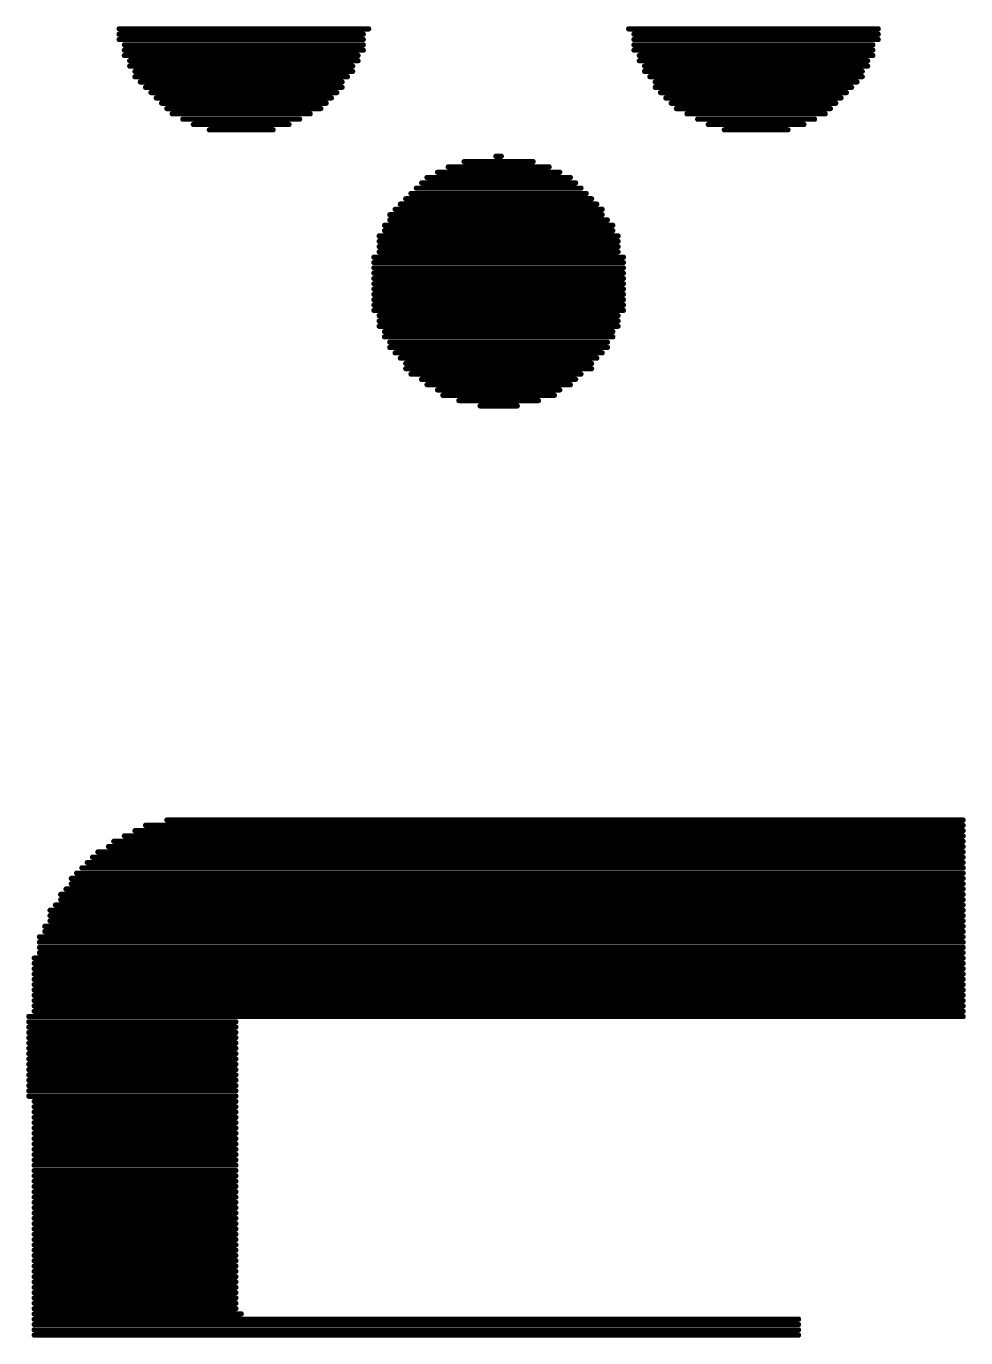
# Model space of a CAD drawing. Header units: millimetres. Extents: x 45 to 209, y 90 to 189.
# Drawn here: x 136.505 to 137.629, y 97.35 to 98.918 of the extents above; entities that cross this region are included whole.
import ezdxf

# ---------------------------------------------------------------- set-up
doc = ezdxf.new("R2010")
doc.units = ezdxf.units.MM
doc.layers.add('TopOverlay', color=2, linetype='Continuous')

# ---------------------------------------------------------------- blocks, each defined once
blk = doc.blocks.new('5394DE47_A0E8_4329_8464_7791B7C19310_63')
at = {"layer": 'TopOverlay', "const_width": 0.00635}
for points in [[(2.8971, 4.7596), (3.1956, 4.7596)], [(2.8971, 4.7532), (3.1892, 4.7532)], [(3.5067, 4.7596), (3.8052, 4.7596)], [(3.5131, 4.7532), (3.8052, 4.7532)], [(2.8971, 4.7469), (3.1892, 4.7469)], [(2.9035, 4.7405), (3.1892, 4.7405)], [(2.9035, 4.7342), (3.1892, 4.7342)], [(3.5131, 4.7469), (3.8052, 4.7469)], [(3.5131, 4.7405), (3.7988, 4.7405)], [(3.5131, 4.7342), (3.7988, 4.7342)], [(2.9035, 4.7278), (3.1829, 4.7278)], [(2.9098, 4.7215), (3.1829, 4.7215)], [(3.5194, 4.7278), (3.7988, 4.7278)], [(3.5194, 4.7215), (3.7925, 4.7215)], [(2.9098, 4.7151), (3.1765, 4.7151)], [(2.9162, 4.7088), (3.1765, 4.7088)], [(2.9162, 4.7024), (3.1702, 4.7024)], [(3.5258, 4.7151), (3.7925, 4.7151)], [(3.5258, 4.7088), (3.7861, 4.7088)], [(3.5321, 4.7024), (3.7861, 4.7024)], [(2.9225, 4.6961), (3.1638, 4.6961)], [(2.9289, 4.6897), (3.1638, 4.6897)], [(3.5385, 4.6961), (3.7798, 4.6961)], [(3.5385, 4.6897), (3.7734, 4.6897)], [(2.9352, 4.6834), (3.1575, 4.6834)], [(2.9416, 4.677), (3.1511, 4.677)], [(3.5448, 4.6834), (3.7671, 4.6834)], [(3.5512, 4.677), (3.7607, 4.677)], [(2.9479, 4.6707), (3.1448, 4.6707)], [(2.9543, 4.6643), (3.1384, 4.6643)], [(2.9606, 4.658), (3.1257, 4.658)], [(3.5575, 4.6707), (3.7544, 4.6707)], [(3.5639, 4.6643), (3.748, 4.6643)], [(3.5766, 4.658), (3.7417, 4.658)], [(2.9733, 4.6516), (3.113, 4.6516)], [(2.986, 4.6453), (3.1003, 4.6453)], [(3.5893, 4.6516), (3.729, 4.6516)], [(3.602, 4.6453), (3.7163, 4.6453)], [(3.0051, 4.6389), (3.0813, 4.6389)], [(3.621, 4.6389), (3.6972, 4.6389)], [(3.2908, 4.5945), (3.4115, 4.5945)], [(3.3099, 4.6008), (3.3924, 4.6008)], [(3.348, 4.6072), (3.3543, 4.6072)], [(3.2654, 4.5818), (3.4369, 4.5818)], [(3.2781, 4.5881), (3.4242, 4.5881)], [(3.2464, 4.5627), (3.4559, 4.5627)], [(3.2527, 4.5691), (3.4496, 4.5691)], [(3.2591, 4.5754), (3.4432, 4.5754)], [(3.2337, 4.55), (3.4686, 4.55)], [(3.24, 4.5564), (3.4623, 4.5564)], [(3.221, 4.5373), (3.475, 4.5373)], [(3.221, 4.531), (3.4813, 4.531)], [(3.2273, 4.5437), (3.475, 4.5437)], [(3.2146, 4.5246), (3.4877, 4.5246)], [(3.2146, 4.5183), (3.4877, 4.5183)], [(3.2083, 4.5119), (3.494, 4.5119)], [(3.2083, 4.5056), (3.494, 4.5056)], [(3.2083, 4.4992), (3.494, 4.4992)], [(3.2019, 4.4865), (3.5004, 4.4865)], [(3.2083, 4.4929), (3.494, 4.4929)], [(3.2019, 4.4802), (3.5004, 4.4802)], [(3.2019, 4.4738), (3.5004, 4.4738)], [(3.2019, 4.4675), (3.5004, 4.4675)], [(3.2019, 4.4611), (3.5004, 4.4611)], [(3.2019, 4.4548), (3.5004, 4.4548)], [(3.2019, 4.4484), (3.5004, 4.4484)], [(3.2019, 4.4421), (3.5004, 4.4421)], [(3.2019, 4.4357), (3.5004, 4.4357)], [(3.2019, 4.4294), (3.5004, 4.4294)], [(3.2019, 4.423), (3.5004, 4.423)], [(3.2083, 4.4167), (3.494, 4.4167)], [(3.2083, 4.4103), (3.494, 4.4103)], [(3.2083, 4.404), (3.494, 4.404)], [(3.2146, 4.3976), (3.4877, 4.3976)], [(3.2146, 4.3913), (3.4877, 4.3913)], [(3.221, 4.3849), (3.4813, 4.3849)], [(3.221, 4.3786), (3.4813, 4.3786)], [(3.2273, 4.3722), (3.475, 4.3722)], [(3.2337, 4.3659), (3.4686, 4.3659)], [(3.24, 4.3595), (3.4623, 4.3595)], [(3.24, 4.3532), (3.4623, 4.3532)], [(3.2464, 4.3468), (3.4496, 4.3468)], [(3.2591, 4.3405), (3.4432, 4.3405)], [(3.2654, 4.3341), (3.4369, 4.3341)], [(3.2781, 4.3278), (3.4242, 4.3278)], [(3.2845, 4.3214), (3.4178, 4.3214)], [(3.3035, 4.3151), (3.3988, 4.3151)], [(3.3289, 4.3087), (3.3734, 4.3087)], [(2.9543, 3.8134), (3.9068, 3.8134)], [(2.9035, 3.7944), (3.9068, 3.7944)], [(2.9162, 3.8007), (3.9068, 3.8007)], [(2.9289, 3.8071), (3.9068, 3.8071)], [(2.8844, 3.7817), (3.9068, 3.7817)], [(2.8908, 3.788), (3.9068, 3.788)], [(2.859, 3.7626), (3.9068, 3.7626)], [(2.8654, 3.769), (3.9068, 3.769)], [(2.8717, 3.7753), (3.9068, 3.7753)], [(2.8463, 3.7499), (3.9068, 3.7499)], [(2.8527, 3.7563), (3.9068, 3.7563)], [(2.8336, 3.7309), (3.9068, 3.7309)], [(2.84, 3.7436), (3.9068, 3.7436)], [(2.84, 3.7372), (3.9068, 3.7372)], [(2.8273, 3.7245), (3.9068, 3.7245)], [(2.8273, 3.7182), (3.9068, 3.7182)], [(2.8146, 3.7055), (3.9068, 3.7055)], [(2.8146, 3.6991), (3.9068, 3.6991)], [(2.8209, 3.7118), (3.9068, 3.7118)], [(2.8082, 3.6864), (3.9068, 3.6864)], [(2.8146, 3.6928), (3.9068, 3.6928)], [(2.8019, 3.6737), (3.9068, 3.6737)], [(2.8019, 3.6674), (3.9068, 3.6674)], [(2.8082, 3.6801), (3.9068, 3.6801)], [(2.8019, 3.661), (3.9068, 3.661)], [(2.8019, 3.6547), (3.9068, 3.6547)], [(2.7955, 3.6483), (3.9068, 3.6483)], [(2.7955, 3.642), (3.9068, 3.642)], [(2.7955, 3.6356), (3.9068, 3.6356)], [(2.7955, 3.6293), (3.9068, 3.6293)], [(2.7955, 3.6229), (3.9068, 3.6229)], [(2.7955, 3.6166), (3.9068, 3.6166)], [(2.7955, 3.6102), (3.9068, 3.6102)], [(2.7955, 3.6039), (3.9068, 3.6039)], [(2.7955, 3.5975), (3.9068, 3.5975)], [(2.7955, 3.5912), (3.9068, 3.5912)], [(2.7892, 3.5785), (3.9068, 3.5785)], [(2.7955, 3.5848), (3.9068, 3.5848)], [(2.7892, 3.5721), (3.0368, 3.5721)], [(2.7892, 3.5658), (3.0368, 3.5658)], [(2.7892, 3.5594), (3.0368, 3.5594)], [(2.7892, 3.5531), (3.0368, 3.5531)], [(2.7892, 3.5467), (3.0368, 3.5467)], [(2.7892, 3.5404), (3.0368, 3.5404)], [(2.7892, 3.534), (3.0368, 3.534)], [(2.7892, 3.5277), (3.0368, 3.5277)], [(2.7892, 3.5213), (3.0368, 3.5213)], [(2.7892, 3.515), (3.0368, 3.515)], [(2.7892, 3.5086), (3.0368, 3.5086)], [(2.7892, 3.5023), (3.0368, 3.5023)], [(2.7892, 3.4959), (3.0368, 3.4959)], [(2.7892, 3.4896), (3.0368, 3.4896)], [(2.7892, 3.4832), (3.0368, 3.4832)], [(2.7955, 3.4769), (3.0368, 3.4769)], [(2.7955, 3.4705), (3.0368, 3.4705)], [(2.7955, 3.4642), (3.0368, 3.4642)], [(2.7955, 3.4578), (3.0368, 3.4578)], [(2.7955, 3.4515), (3.0368, 3.4515)], [(2.7955, 3.4451), (3.0368, 3.4451)], [(2.7955, 3.4388), (3.0368, 3.4388)], [(2.7955, 3.4324), (3.0368, 3.4324)], [(2.7955, 3.4261), (3.0368, 3.4261)], [(2.7955, 3.4197), (3.0368, 3.4197)], [(2.7955, 3.4134), (3.0368, 3.4134)], [(2.7955, 3.407), (3.0368, 3.407)], [(2.7955, 3.4007), (3.0368, 3.4007)], [(2.7955, 3.3943), (3.0368, 3.3943)], [(2.7955, 3.388), (3.0368, 3.388)], [(2.7955, 3.3816), (3.0368, 3.3816)], [(2.7955, 3.3753), (3.0368, 3.3753)], [(2.7955, 3.3689), (3.0368, 3.3689)], [(2.7955, 3.3626), (3.0368, 3.3626)], [(2.7955, 3.3562), (3.0368, 3.3562)], [(2.7955, 3.3499), (3.0368, 3.3499)], [(2.7955, 3.3435), (3.0368, 3.3435)], [(2.7955, 3.3372), (3.0368, 3.3372)], [(2.7955, 3.3308), (3.0368, 3.3308)], [(2.7955, 3.3245), (3.0368, 3.3245)], [(2.7955, 3.3181), (3.0368, 3.3181)], [(2.7955, 3.3118), (3.0368, 3.3118)], [(2.7955, 3.3054), (3.0368, 3.3054)], [(2.7955, 3.2991), (3.0368, 3.2991)], [(2.7955, 3.2927), (3.0368, 3.2927)], [(2.7955, 3.2864), (3.0368, 3.2864)], [(2.7955, 3.28), (3.0368, 3.28)], [(2.7955, 3.2737), (3.0368, 3.2737)], [(2.7955, 3.2673), (3.0368, 3.2673)], [(2.7955, 3.261), (3.0368, 3.261)], [(2.7955, 3.2546), (3.0368, 3.2546)], [(2.7955, 3.2483), (3.0368, 3.2483)], [(2.7955, 3.2419), (3.0368, 3.2419)], [(2.7955, 3.2356), (3.0368, 3.2356)], [(2.7955, 3.2292), (3.0368, 3.2292)], [(2.7955, 3.2229), (3.0432, 3.2229)], [(2.7955, 3.2165), (3.7099, 3.2165)], [(2.7955, 3.2102), (3.7099, 3.2102)], [(2.7955, 3.2038), (3.7099, 3.2038)], [(2.7955, 3.1975), (3.7099, 3.1975)]]:
    blk.add_lwpolyline(points, dxfattribs=at)
at = {"layer": 'TopOverlay', "const_width": 0.00317}
for points in [[(2.8956, 4.7596, 1), (2.8987, 4.7596, 1)], [(2.8956, 4.7532, 1), (2.8987, 4.7532, 1)], [(3.1877, 4.7532, 1), (3.1908, 4.7532, 1)], [(3.194, 4.7596, 1), (3.1972, 4.7596, 1)], [(3.5052, 4.7596, 1), (3.5083, 4.7596, 1)], [(3.5115, 4.7532, 1), (3.5147, 4.7532, 1)], [(3.8036, 4.7596, 1), (3.8068, 4.7596, 1)], [(3.8036, 4.7532, 1), (3.8068, 4.7532, 1)], [(2.8956, 4.7469, 1), (2.8987, 4.7469, 1)], [(2.9019, 4.7405, 1), (2.9051, 4.7405, 1)], [(2.9019, 4.7342, 1), (2.9051, 4.7342, 1)], [(3.1877, 4.7469, 1), (3.1908, 4.7469, 1)], [(3.1877, 4.7405, 1), (3.1908, 4.7405, 1)], [(3.1877, 4.7342, 1), (3.1908, 4.7342, 1)], [(3.5115, 4.7469, 1), (3.5147, 4.7469, 1)], [(3.5115, 4.7405, 1), (3.5147, 4.7405, 1)], [(3.5115, 4.7342, 1), (3.5147, 4.7342, 1)], [(3.7973, 4.7405, 1), (3.8004, 4.7405, 1)], [(3.7973, 4.7342, 1), (3.8004, 4.7342, 1)], [(3.8036, 4.7469, 1), (3.8068, 4.7469, 1)], [(2.9019, 4.7278, 1), (2.9051, 4.7278, 1)], [(2.9083, 4.7215, 1), (2.9114, 4.7215, 1)], [(3.1813, 4.7278, 1), (3.1845, 4.7278, 1)], [(3.1813, 4.7215, 1), (3.1845, 4.7215, 1)], [(3.5179, 4.7278, 1), (3.521, 4.7278, 1)], [(3.5179, 4.7215, 1), (3.521, 4.7215, 1)], [(3.7909, 4.7215, 1), (3.7941, 4.7215, 1)], [(3.7973, 4.7278, 1), (3.8004, 4.7278, 1)], [(2.9083, 4.7151, 1), (2.9114, 4.7151, 1)], [(2.9146, 4.7088, 1), (2.9178, 4.7088, 1)], [(2.9146, 4.7024, 1), (2.9178, 4.7024, 1)], [(3.1686, 4.7024, 1), (3.1718, 4.7024, 1)], [(3.175, 4.7151, 1), (3.1781, 4.7151, 1)], [(3.175, 4.7088, 1), (3.1781, 4.7088, 1)], [(3.5242, 4.7151, 1), (3.5274, 4.7151, 1)], [(3.5242, 4.7088, 1), (3.5274, 4.7088, 1)], [(3.5306, 4.7024, 1), (3.5337, 4.7024, 1)], [(3.7846, 4.7088, 1), (3.7877, 4.7088, 1)], [(3.7846, 4.7024, 1), (3.7877, 4.7024, 1)], [(3.7909, 4.7151, 1), (3.7941, 4.7151, 1)], [(2.921, 4.6961, 1), (2.9241, 4.6961, 1)], [(2.9273, 4.6897, 1), (2.9305, 4.6897, 1)], [(3.1623, 4.6961, 1), (3.1654, 4.6961, 1)], [(3.1623, 4.6897, 1), (3.1654, 4.6897, 1)], [(3.5369, 4.6961, 1), (3.5401, 4.6961, 1)], [(3.5369, 4.6897, 1), (3.5401, 4.6897, 1)], [(3.7719, 4.6897, 1), (3.775, 4.6897, 1)], [(3.7782, 4.6961, 1), (3.7814, 4.6961, 1)], [(2.9337, 4.6834, 1), (2.9368, 4.6834, 1)], [(2.94, 4.677, 1), (2.9432, 4.677, 1)], [(3.1496, 4.677, 1), (3.1527, 4.677, 1)], [(3.1559, 4.6834, 1), (3.1591, 4.6834, 1)], [(3.5433, 4.6834, 1), (3.5464, 4.6834, 1)], [(3.5496, 4.677, 1), (3.5528, 4.677, 1)], [(3.7592, 4.677, 1), (3.7623, 4.677, 1)], [(3.7655, 4.6834, 1), (3.7687, 4.6834, 1)], [(2.9464, 4.6707, 1), (2.9495, 4.6707, 1)], [(2.9527, 4.6643, 1), (2.9559, 4.6643, 1)], [(2.9591, 4.658, 1), (2.9622, 4.658, 1)], [(3.1242, 4.658, 1), (3.1273, 4.658, 1)], [(3.1369, 4.6643, 1), (3.14, 4.6643, 1)], [(3.1432, 4.6707, 1), (3.1464, 4.6707, 1)], [(3.556, 4.6707, 1), (3.5591, 4.6707, 1)], [(3.5623, 4.6643, 1), (3.5655, 4.6643, 1)], [(3.575, 4.658, 1), (3.5782, 4.658, 1)], [(3.7401, 4.658, 1), (3.7433, 4.658, 1)], [(3.7465, 4.6643, 1), (3.7496, 4.6643, 1)], [(3.7528, 4.6707, 1), (3.756, 4.6707, 1)], [(2.9718, 4.6516, 1), (2.9749, 4.6516, 1)], [(2.9845, 4.6453, 1), (2.9876, 4.6453, 1)], [(3.0988, 4.6453, 1), (3.1019, 4.6453, 1)], [(3.1115, 4.6516, 1), (3.1146, 4.6516, 1)], [(3.5877, 4.6516, 1), (3.5909, 4.6516, 1)], [(3.6004, 4.6453, 1), (3.6036, 4.6453, 1)], [(3.7147, 4.6453, 1), (3.7179, 4.6453, 1)], [(3.7274, 4.6516, 1), (3.7306, 4.6516, 1)], [(3.0035, 4.6389, 1), (3.0067, 4.6389, 1)], [(3.0797, 4.6389, 1), (3.0829, 4.6389, 1)], [(3.6195, 4.6389, 1), (3.6226, 4.6389, 1)], [(3.6957, 4.6389, 1), (3.6988, 4.6389, 1)], [(3.2893, 4.5945, 1), (3.2924, 4.5945, 1)], [(3.3083, 4.6008, 1), (3.3115, 4.6008, 1)], [(3.3464, 4.6072, 1), (3.3496, 4.6072, 1)], [(3.3528, 4.6072, 1), (3.3559, 4.6072, 1)], [(3.3909, 4.6008, 1), (3.394, 4.6008, 1)], [(3.4099, 4.5945, 1), (3.4131, 4.5945, 1)], [(3.2639, 4.5818, 1), (3.267, 4.5818, 1)], [(3.2766, 4.5881, 1), (3.2797, 4.5881, 1)], [(3.4226, 4.5881, 1), (3.4258, 4.5881, 1)], [(3.4353, 4.5818, 1), (3.4385, 4.5818, 1)], [(3.2448, 4.5627, 1), (3.248, 4.5627, 1)], [(3.2512, 4.5691, 1), (3.2543, 4.5691, 1)], [(3.2575, 4.5754, 1), (3.2607, 4.5754, 1)], [(3.4417, 4.5754, 1), (3.4448, 4.5754, 1)], [(3.448, 4.5691, 1), (3.4512, 4.5691, 1)], [(3.4544, 4.5627, 1), (3.4575, 4.5627, 1)], [(3.2321, 4.55, 1), (3.2353, 4.55, 1)], [(3.2385, 4.5564, 1), (3.2416, 4.5564, 1)], [(3.4607, 4.5564, 1), (3.4639, 4.5564, 1)], [(3.4671, 4.55, 1), (3.4702, 4.55, 1)], [(3.2194, 4.5373, 1), (3.2226, 4.5373, 1)], [(3.2194, 4.531, 1), (3.2226, 4.531, 1)], [(3.2258, 4.5437, 1), (3.2289, 4.5437, 1)], [(3.4734, 4.5437, 1), (3.4766, 4.5437, 1)], [(3.4734, 4.5373, 1), (3.4766, 4.5373, 1)], [(3.4798, 4.531, 1), (3.4829, 4.531, 1)], [(3.2131, 4.5246, 1), (3.2162, 4.5246, 1)], [(3.2131, 4.5183, 1), (3.2162, 4.5183, 1)], [(3.4861, 4.5246, 1), (3.4893, 4.5246, 1)], [(3.4861, 4.5183, 1), (3.4893, 4.5183, 1)], [(3.2067, 4.5119, 1), (3.2099, 4.5119, 1)], [(3.2067, 4.5056, 1), (3.2099, 4.5056, 1)], [(3.2067, 4.4992, 1), (3.2099, 4.4992, 1)], [(3.4925, 4.5119, 1), (3.4956, 4.5119, 1)], [(3.4925, 4.5056, 1), (3.4956, 4.5056, 1)], [(3.4925, 4.4992, 1), (3.4956, 4.4992, 1)], [(3.2004, 4.4865, 1), (3.2035, 4.4865, 1)], [(3.2067, 4.4929, 1), (3.2099, 4.4929, 1)], [(3.4925, 4.4929, 1), (3.4956, 4.4929, 1)], [(3.4988, 4.4865, 1), (3.502, 4.4865, 1)], [(3.2004, 4.4802, 1), (3.2035, 4.4802, 1)], [(3.2004, 4.4738, 1), (3.2035, 4.4738, 1)], [(3.2004, 4.4675, 1), (3.2035, 4.4675, 1)], [(3.4988, 4.4802, 1), (3.502, 4.4802, 1)], [(3.4988, 4.4738, 1), (3.502, 4.4738, 1)], [(3.4988, 4.4675, 1), (3.502, 4.4675, 1)], [(3.2004, 4.4611, 1), (3.2035, 4.4611, 1)], [(3.2004, 4.4548, 1), (3.2035, 4.4548, 1)], [(3.4988, 4.4611, 1), (3.502, 4.4611, 1)], [(3.4988, 4.4548, 1), (3.502, 4.4548, 1)], [(3.2004, 4.4484, 1), (3.2035, 4.4484, 1)], [(3.2004, 4.4421, 1), (3.2035, 4.4421, 1)], [(3.2004, 4.4357, 1), (3.2035, 4.4357, 1)], [(3.4988, 4.4484, 1), (3.502, 4.4484, 1)], [(3.4988, 4.4421, 1), (3.502, 4.4421, 1)], [(3.4988, 4.4357, 1), (3.502, 4.4357, 1)], [(3.2004, 4.4294, 1), (3.2035, 4.4294, 1)], [(3.2004, 4.423, 1), (3.2035, 4.423, 1)], [(3.4988, 4.4294, 1), (3.502, 4.4294, 1)], [(3.4988, 4.423, 1), (3.502, 4.423, 1)], [(3.2067, 4.4167, 1), (3.2099, 4.4167, 1)], [(3.2067, 4.4103, 1), (3.2099, 4.4103, 1)], [(3.4925, 4.4167, 1), (3.4956, 4.4167, 1)], [(3.4925, 4.4103, 1), (3.4956, 4.4103, 1)], [(3.2067, 4.404, 1), (3.2099, 4.404, 1)], [(3.2131, 4.3976, 1), (3.2162, 4.3976, 1)], [(3.2131, 4.3913, 1), (3.2162, 4.3913, 1)], [(3.4861, 4.3976, 1), (3.4893, 4.3976, 1)], [(3.4861, 4.3913, 1), (3.4893, 4.3913, 1)], [(3.4925, 4.404, 1), (3.4956, 4.404, 1)], [(3.2194, 4.3849, 1), (3.2226, 4.3849, 1)], [(3.2194, 4.3786, 1), (3.2226, 4.3786, 1)], [(3.4798, 4.3849, 1), (3.4829, 4.3849, 1)], [(3.4798, 4.3786, 1), (3.4829, 4.3786, 1)], [(3.2258, 4.3722, 1), (3.2289, 4.3722, 1)], [(3.2321, 4.3659, 1), (3.2353, 4.3659, 1)], [(3.2385, 4.3595, 1), (3.2416, 4.3595, 1)], [(3.4607, 4.3595, 1), (3.4639, 4.3595, 1)], [(3.4671, 4.3659, 1), (3.4702, 4.3659, 1)], [(3.4734, 4.3722, 1), (3.4766, 4.3722, 1)], [(3.2385, 4.3532, 1), (3.2416, 4.3532, 1)], [(3.2448, 4.3468, 1), (3.248, 4.3468, 1)], [(3.448, 4.3468, 1), (3.4512, 4.3468, 1)], [(3.4607, 4.3532, 1), (3.4639, 4.3532, 1)], [(3.2575, 4.3405, 1), (3.2607, 4.3405, 1)], [(3.2639, 4.3341, 1), (3.267, 4.3341, 1)], [(3.2766, 4.3278, 1), (3.2797, 4.3278, 1)], [(3.4226, 4.3278, 1), (3.4258, 4.3278, 1)], [(3.4353, 4.3341, 1), (3.4385, 4.3341, 1)], [(3.4417, 4.3405, 1), (3.4448, 4.3405, 1)], [(3.2829, 4.3214, 1), (3.2861, 4.3214, 1)], [(3.302, 4.3151, 1), (3.3051, 4.3151, 1)], [(3.3972, 4.3151, 1), (3.4004, 4.3151, 1)], [(3.4163, 4.3214, 1), (3.4194, 4.3214, 1)], [(3.3274, 4.3087, 1), (3.3305, 4.3087, 1)], [(3.3718, 4.3087, 1), (3.375, 4.3087, 1)], [(2.9527, 3.8134, 1), (2.9559, 3.8134, 1)], [(3.9052, 3.8134, 1), (3.9084, 3.8134, 1)], [(2.9019, 3.7944, 1), (2.9051, 3.7944, 1)], [(2.9146, 3.8007, 1), (2.9178, 3.8007, 1)], [(2.9273, 3.8071, 1), (2.9305, 3.8071, 1)], [(3.9052, 3.8071, 1), (3.9084, 3.8071, 1)], [(3.9052, 3.8007, 1), (3.9084, 3.8007, 1)], [(3.9052, 3.7944, 1), (3.9084, 3.7944, 1)], [(2.8829, 3.7817, 1), (2.886, 3.7817, 1)], [(2.8892, 3.788, 1), (2.8924, 3.788, 1)], [(3.9052, 3.788, 1), (3.9084, 3.788, 1)], [(3.9052, 3.7817, 1), (3.9084, 3.7817, 1)], [(2.8575, 3.7626, 1), (2.8606, 3.7626, 1)], [(2.8638, 3.769, 1), (2.867, 3.769, 1)], [(2.8702, 3.7753, 1), (2.8733, 3.7753, 1)], [(3.9052, 3.7753, 1), (3.9084, 3.7753, 1)], [(3.9052, 3.769, 1), (3.9084, 3.769, 1)], [(3.9052, 3.7626, 1), (3.9084, 3.7626, 1)], [(2.8448, 3.7499, 1), (2.8479, 3.7499, 1)], [(2.8511, 3.7563, 1), (2.8543, 3.7563, 1)], [(3.9052, 3.7563, 1), (3.9084, 3.7563, 1)], [(3.9052, 3.7499, 1), (3.9084, 3.7499, 1)], [(2.8321, 3.7309, 1), (2.8352, 3.7309, 1)], [(2.8384, 3.7436, 1), (2.8416, 3.7436, 1)], [(2.8384, 3.7372, 1), (2.8416, 3.7372, 1)], [(3.9052, 3.7436, 1), (3.9084, 3.7436, 1)], [(3.9052, 3.7372, 1), (3.9084, 3.7372, 1)], [(3.9052, 3.7309, 1), (3.9084, 3.7309, 1)], [(2.8257, 3.7245, 1), (2.8289, 3.7245, 1)], [(2.8257, 3.7182, 1), (2.8289, 3.7182, 1)], [(3.9052, 3.7245, 1), (3.9084, 3.7245, 1)], [(3.9052, 3.7182, 1), (3.9084, 3.7182, 1)], [(2.813, 3.7055, 1), (2.8162, 3.7055, 1)], [(2.813, 3.6991, 1), (2.8162, 3.6991, 1)], [(2.8194, 3.7118, 1), (2.8225, 3.7118, 1)], [(3.9052, 3.7118, 1), (3.9084, 3.7118, 1)], [(3.9052, 3.7055, 1), (3.9084, 3.7055, 1)], [(3.9052, 3.6991, 1), (3.9084, 3.6991, 1)], [(2.8067, 3.6864, 1), (2.8098, 3.6864, 1)], [(2.813, 3.6928, 1), (2.8162, 3.6928, 1)], [(3.9052, 3.6928, 1), (3.9084, 3.6928, 1)], [(3.9052, 3.6864, 1), (3.9084, 3.6864, 1)], [(2.8003, 3.6737, 1), (2.8035, 3.6737, 1)], [(2.8003, 3.6674, 1), (2.8035, 3.6674, 1)], [(2.8067, 3.6801, 1), (2.8098, 3.6801, 1)], [(3.9052, 3.6801, 1), (3.9084, 3.6801, 1)], [(3.9052, 3.6737, 1), (3.9084, 3.6737, 1)], [(3.9052, 3.6674, 1), (3.9084, 3.6674, 1)], [(2.8003, 3.661, 1), (2.8035, 3.661, 1)], [(2.8003, 3.6547, 1), (2.8035, 3.6547, 1)], [(3.9052, 3.661, 1), (3.9084, 3.661, 1)], [(3.9052, 3.6547, 1), (3.9084, 3.6547, 1)], [(2.794, 3.6483, 1), (2.7971, 3.6483, 1)], [(2.794, 3.642, 1), (2.7971, 3.642, 1)], [(3.9052, 3.6483, 1), (3.9084, 3.6483, 1)], [(3.9052, 3.642, 1), (3.9084, 3.642, 1)], [(2.794, 3.6356, 1), (2.7971, 3.6356, 1)], [(2.794, 3.6293, 1), (2.7971, 3.6293, 1)], [(2.794, 3.6229, 1), (2.7971, 3.6229, 1)], [(3.9052, 3.6356, 1), (3.9084, 3.6356, 1)], [(3.9052, 3.6293, 1), (3.9084, 3.6293, 1)], [(3.9052, 3.6229, 1), (3.9084, 3.6229, 1)], [(2.794, 3.6166, 1), (2.7971, 3.6166, 1)], [(2.794, 3.6102, 1), (2.7971, 3.6102, 1)], [(3.9052, 3.6166, 1), (3.9084, 3.6166, 1)], [(3.9052, 3.6102, 1), (3.9084, 3.6102, 1)], [(2.794, 3.6039, 1), (2.7971, 3.6039, 1)], [(2.794, 3.5975, 1), (2.7971, 3.5975, 1)], [(2.794, 3.5912, 1), (2.7971, 3.5912, 1)], [(3.9052, 3.6039, 1), (3.9084, 3.6039, 1)], [(3.9052, 3.5975, 1), (3.9084, 3.5975, 1)], [(3.9052, 3.5912, 1), (3.9084, 3.5912, 1)], [(2.7876, 3.5785, 1), (2.7908, 3.5785, 1)], [(2.794, 3.5848, 1), (2.7971, 3.5848, 1)], [(3.9052, 3.5848, 1), (3.9084, 3.5848, 1)], [(3.9052, 3.5785, 1), (3.9084, 3.5785, 1)], [(2.7876, 3.5721, 1), (2.7908, 3.5721, 1)], [(2.7876, 3.5658, 1), (2.7908, 3.5658, 1)], [(2.7876, 3.5594, 1), (2.7908, 3.5594, 1)], [(3.0353, 3.5721, 1), (3.0384, 3.5721, 1)], [(3.0353, 3.5658, 1), (3.0384, 3.5658, 1)], [(3.0353, 3.5594, 1), (3.0384, 3.5594, 1)], [(2.7876, 3.5531, 1), (2.7908, 3.5531, 1)], [(2.7876, 3.5467, 1), (2.7908, 3.5467, 1)], [(3.0353, 3.5531, 1), (3.0384, 3.5531, 1)], [(3.0353, 3.5467, 1), (3.0384, 3.5467, 1)], [(2.7876, 3.5404, 1), (2.7908, 3.5404, 1)], [(2.7876, 3.534, 1), (2.7908, 3.534, 1)], [(2.7876, 3.5277, 1), (2.7908, 3.5277, 1)], [(3.0353, 3.5404, 1), (3.0384, 3.5404, 1)], [(3.0353, 3.534, 1), (3.0384, 3.534, 1)], [(3.0353, 3.5277, 1), (3.0384, 3.5277, 1)], [(2.7876, 3.5213, 1), (2.7908, 3.5213, 1)], [(2.7876, 3.515, 1), (2.7908, 3.515, 1)], [(3.0353, 3.5213, 1), (3.0384, 3.5213, 1)], [(3.0353, 3.515, 1), (3.0384, 3.515, 1)], [(2.7876, 3.5086, 1), (2.7908, 3.5086, 1)], [(2.7876, 3.5023, 1), (2.7908, 3.5023, 1)], [(2.7876, 3.4959, 1), (2.7908, 3.4959, 1)], [(3.0353, 3.5086, 1), (3.0384, 3.5086, 1)], [(3.0353, 3.5023, 1), (3.0384, 3.5023, 1)], [(3.0353, 3.4959, 1), (3.0384, 3.4959, 1)], [(2.7876, 3.4896, 1), (2.7908, 3.4896, 1)], [(2.7876, 3.4832, 1), (2.7908, 3.4832, 1)], [(3.0353, 3.4896, 1), (3.0384, 3.4896, 1)], [(3.0353, 3.4832, 1), (3.0384, 3.4832, 1)], [(2.794, 3.4769, 1), (2.7971, 3.4769, 1)], [(2.794, 3.4705, 1), (2.7971, 3.4705, 1)], [(2.794, 3.4642, 1), (2.7971, 3.4642, 1)], [(3.0353, 3.4769, 1), (3.0384, 3.4769, 1)], [(3.0353, 3.4705, 1), (3.0384, 3.4705, 1)], [(3.0353, 3.4642, 1), (3.0384, 3.4642, 1)], [(2.794, 3.4578, 1), (2.7971, 3.4578, 1)], [(2.794, 3.4515, 1), (2.7971, 3.4515, 1)], [(3.0353, 3.4578, 1), (3.0384, 3.4578, 1)], [(3.0353, 3.4515, 1), (3.0384, 3.4515, 1)], [(2.794, 3.4451, 1), (2.7971, 3.4451, 1)], [(2.794, 3.4388, 1), (2.7971, 3.4388, 1)], [(2.794, 3.4324, 1), (2.7971, 3.4324, 1)], [(3.0353, 3.4451, 1), (3.0384, 3.4451, 1)], [(3.0353, 3.4388, 1), (3.0384, 3.4388, 1)], [(3.0353, 3.4324, 1), (3.0384, 3.4324, 1)], [(2.794, 3.4261, 1), (2.7971, 3.4261, 1)], [(2.794, 3.4197, 1), (2.7971, 3.4197, 1)], [(3.0353, 3.4261, 1), (3.0384, 3.4261, 1)], [(3.0353, 3.4197, 1), (3.0384, 3.4197, 1)], [(2.794, 3.4134, 1), (2.7971, 3.4134, 1)], [(2.794, 3.407, 1), (2.7971, 3.407, 1)], [(2.794, 3.4007, 1), (2.7971, 3.4007, 1)], [(3.0353, 3.4134, 1), (3.0384, 3.4134, 1)], [(3.0353, 3.407, 1), (3.0384, 3.407, 1)], [(3.0353, 3.4007, 1), (3.0384, 3.4007, 1)], [(2.794, 3.3943, 1), (2.7971, 3.3943, 1)], [(2.794, 3.388, 1), (2.7971, 3.388, 1)], [(3.0353, 3.3943, 1), (3.0384, 3.3943, 1)], [(3.0353, 3.388, 1), (3.0384, 3.388, 1)], [(2.794, 3.3816, 1), (2.7971, 3.3816, 1)], [(2.794, 3.3753, 1), (2.7971, 3.3753, 1)], [(3.0353, 3.3816, 1), (3.0384, 3.3816, 1)], [(3.0353, 3.3753, 1), (3.0384, 3.3753, 1)], [(2.794, 3.3689, 1), (2.7971, 3.3689, 1)], [(2.794, 3.3626, 1), (2.7971, 3.3626, 1)], [(2.794, 3.3562, 1), (2.7971, 3.3562, 1)], [(3.0353, 3.3689, 1), (3.0384, 3.3689, 1)], [(3.0353, 3.3626, 1), (3.0384, 3.3626, 1)], [(3.0353, 3.3562, 1), (3.0384, 3.3562, 1)], [(2.794, 3.3499, 1), (2.7971, 3.3499, 1)], [(2.794, 3.3435, 1), (2.7971, 3.3435, 1)], [(3.0353, 3.3499, 1), (3.0384, 3.3499, 1)], [(3.0353, 3.3435, 1), (3.0384, 3.3435, 1)], [(2.794, 3.3372, 1), (2.7971, 3.3372, 1)], [(2.794, 3.3308, 1), (2.7971, 3.3308, 1)], [(2.794, 3.3245, 1), (2.7971, 3.3245, 1)], [(3.0353, 3.3372, 1), (3.0384, 3.3372, 1)], [(3.0353, 3.3308, 1), (3.0384, 3.3308, 1)], [(3.0353, 3.3245, 1), (3.0384, 3.3245, 1)], [(2.794, 3.3181, 1), (2.7971, 3.3181, 1)], [(2.794, 3.3118, 1), (2.7971, 3.3118, 1)], [(3.0353, 3.3181, 1), (3.0384, 3.3181, 1)], [(3.0353, 3.3118, 1), (3.0384, 3.3118, 1)], [(2.794, 3.3054, 1), (2.7971, 3.3054, 1)], [(2.794, 3.2991, 1), (2.7971, 3.2991, 1)], [(2.794, 3.2927, 1), (2.7971, 3.2927, 1)], [(3.0353, 3.3054, 1), (3.0384, 3.3054, 1)], [(3.0353, 3.2991, 1), (3.0384, 3.2991, 1)], [(3.0353, 3.2927, 1), (3.0384, 3.2927, 1)], [(2.794, 3.2864, 1), (2.7971, 3.2864, 1)], [(2.794, 3.28, 1), (2.7971, 3.28, 1)], [(3.0353, 3.2864, 1), (3.0384, 3.2864, 1)], [(3.0353, 3.28, 1), (3.0384, 3.28, 1)], [(2.794, 3.2737, 1), (2.7971, 3.2737, 1)], [(2.794, 3.2673, 1), (2.7971, 3.2673, 1)], [(2.794, 3.261, 1), (2.7971, 3.261, 1)], [(3.0353, 3.2737, 1), (3.0384, 3.2737, 1)], [(3.0353, 3.2673, 1), (3.0384, 3.2673, 1)], [(3.0353, 3.261, 1), (3.0384, 3.261, 1)], [(2.794, 3.2546, 1), (2.7971, 3.2546, 1)], [(2.794, 3.2483, 1), (2.7971, 3.2483, 1)], [(3.0353, 3.2546, 1), (3.0384, 3.2546, 1)], [(3.0353, 3.2483, 1), (3.0384, 3.2483, 1)], [(2.794, 3.2419, 1), (2.7971, 3.2419, 1)], [(2.794, 3.2356, 1), (2.7971, 3.2356, 1)], [(2.794, 3.2292, 1), (2.7971, 3.2292, 1)], [(3.0353, 3.2419, 1), (3.0384, 3.2419, 1)], [(3.0353, 3.2356, 1), (3.0384, 3.2356, 1)], [(3.0353, 3.2292, 1), (3.0384, 3.2292, 1)], [(2.794, 3.2229, 1), (2.7971, 3.2229, 1)], [(2.794, 3.2165, 1), (2.7971, 3.2165, 1)], [(3.0416, 3.2229, 1), (3.0448, 3.2229, 1)], [(3.7084, 3.2165, 1), (3.7115, 3.2165, 1)], [(2.794, 3.2102, 1), (2.7971, 3.2102, 1)], [(2.794, 3.2038, 1), (2.7971, 3.2038, 1)], [(2.794, 3.1975, 1), (2.7971, 3.1975, 1)], [(3.7084, 3.2102, 1), (3.7115, 3.2102, 1)], [(3.7084, 3.2038, 1), (3.7115, 3.2038, 1)], [(3.7084, 3.1975, 1), (3.7115, 3.1975, 1)]]:
    blk.add_lwpolyline(points, format="xyb", close=True, dxfattribs=at)

msp = doc.modelspace()

# ---------------------------------------------------------------- block references
at = {"rotation": 360}
msp.add_blockref('5394DE47_A0E8_4329_8464_7791B7C19310_63', (133.7194, 94.1552), dxfattribs=at)

doc.saveas('drawing.dxf')
